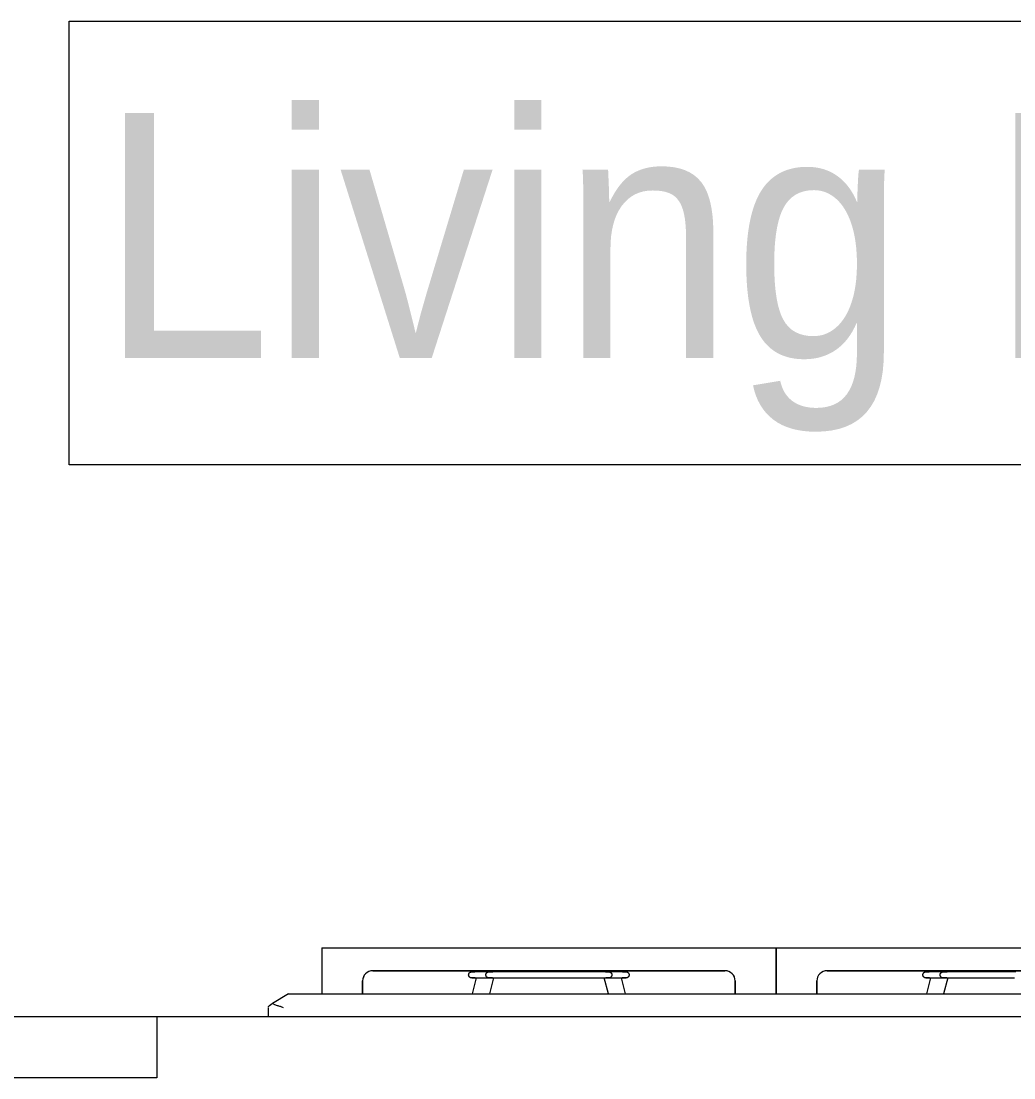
# Model space of a CAD drawing. Header units: inches. Extents: x -675 to 994, y 1246 to 1805.
# Drawn here: x -25.12 to -0.81, y 1474.74 to 1500.63 of the extents above; entities that cross this region are included whole.
import ezdxf

# ---------------------------------------------------------------- set-up
doc = ezdxf.new("R2010")
doc.units = ezdxf.units.IN
doc.header["$MEASUREMENT"] = 0
for name, color, linetype, lineweight in [('A-AREA-IDEN', 2, 'Continuous', 13), ('Q-CASE', 31, 'Continuous', 18), ('Q-SPCQ', 91, 'Continuous', 18)]:
    doc.layers.add(name, color=color, linetype=linetype, lineweight=lineweight)
doc.styles.add('Arial_2', font='arial.ttf', dxfattribs={"width": 0.9, "height": 5.999999999999995})

# ---------------------------------------------------------------- blocks, each defined once
blk = doc.blocks.new('Counter Top w Sink Hole - 24_ Depth-5539937-Section F')
at = {"layer": 'Q-CASE'}
for q in [(79.1973841657832, 1476.239999999999), (-21.80261583421653, 1474.739999999999)]:
    blk.add_line((-21.80261583421653, 1476.239999999999), q, dxfattribs=at)
blk = doc.blocks.new('Counter Top - 24_ Depth-5539973-Section F')
at = {"layer": 'Q-CASE'}
for p, q in [((-63.80261583421577, 1476.240000000001), (-21.80261583421656, 1476.240000000001)), ((-21.80261583421672, 1474.740000000001), (-63.80261583421575, 1474.740000000001))]:
    blk.add_line(p, q, dxfattribs=at)
blk = doc.blocks.new('Cooktop-Gas-36_Inch - LP Gas-5520081-Section F')
at = {"layer": 'Q-SPCQ', "lineweight": 13}
for p, q in [((-17.76303154525578, 1477.9275), (-6.638031545255818, 1477.9275)), ((-17.76303154525578, 1477.9275), (-17.76303154525578, 1476.802500000001)), ((-17.76303154525578, 1477.9275), (-6.638031545255792, 1477.9275)), ((-17.76303154525578, 1477.9275), (-17.76303154525578, 1476.802500000001)), ((-6.63803154525607, 1477.9275), (4.486968454743895, 1477.9275)), ((-6.63803154525607, 1477.9275), (-6.638031545256067, 1476.802500000001)), ((-6.63803154525607, 1477.9275), (4.486968454743922, 1477.9275)), ((-6.63803154525607, 1477.9275), (-6.638031545256067, 1476.802500000001)), ((-6.638031545255816, 1476.8025), (-6.638031545255819, 1477.9275)), ((-6.638031545255789, 1476.8025), (-6.638031545255793, 1477.9275)), ((-7.888031545248878, 1477.36500000001), (-16.51303154525578, 1477.365000000003)), ((-16.51303154525578, 1477.365000000003), (-7.888031545248878, 1477.36500000001)), ((3.236968454750835, 1477.36500000001), (-5.388031545256064, 1477.365000000003)), ((-5.388031545256064, 1477.365000000003), (3.236968454750835, 1477.36500000001)), ((-16.76303154525578, 1477.115000000003), (-16.76303154525578, 1476.8025)), ((-16.76303154525578, 1476.8025), (-16.76303154525578, 1477.115000000003)), ((-13.97943294057865, 1477.187502263307), (-14.08023091950668, 1476.802499999999)), ((-13.55755794057845, 1477.187502263307), (-13.65835591950648, 1476.802499999999)), ((-10.74270717100504, 1476.802499999999), (-10.84350514993324, 1477.187502263307)), ((-10.32083217100473, 1476.802499999999), (-10.42163014993293, 1477.187502263307)), ((-7.638031545255786, 1476.8025), (-7.638031545255786, 1477.11500000001)), ((-7.638031545255786, 1477.11500000001), (-7.638031545255786, 1476.8025)), ((-5.638031545256065, 1477.115000000003), (-5.638031545256065, 1476.8025)), ((-5.638031545256065, 1476.8025), (-5.638031545256065, 1477.115000000003)), ((-2.854432940578885, 1477.187502263307), (-2.955230919507084, 1476.802499999999)), ((-2.432557940578685, 1477.187502263307), (-2.533355919506884, 1476.802499999999)), ((-18.57553154525617, 1476.802500000001), (-18.96569658820116, 1476.55864684816)), ((-18.57553154525617, 1476.802500000001), (16.42446845474361, 1476.802500000001)), ((-19.07553154525597, 1476.455359522405), (-19.07553154525597, 1476.239999999999))]:
    blk.add_line(p, q, dxfattribs=at)
at = {"layer": 'Q-SPCQ', "lineweight": 13, "flags": 128}
for points in [[(-14.08984618394756, 1477.187502263307), (-14.09285763482468, 1477.187562500357), (-14.09586426802287, 1477.187743115139), (-14.09886127357033, 1477.188043818707), (-14.1018438568977, 1477.188464130002), (-14.10480724650751, 1477.189003376613), (-14.10774670160885, 1477.189660695863), (-14.11065751970046, 1477.190435036179), (-14.11353504409437, 1477.191325158783), (-14.11637467136536, 1477.192329639669), (-14.1191718587158, 1477.193446871881), (-14.12192213124212, 1477.194675068086), (-14.12462108909541, 1477.196012263432), (-14.12726441451878, 1477.197456318693), (-14.12984787875531, 1477.199004923686), (-14.13236734881338, 1477.200655600976), (-14.13481879407824, 1477.20240570983), (-14.13719829276085, 1477.204252450448), (-14.13950203817041, 1477.206192868438), (-14.14172634480582, 1477.208223859545), (-14.1438676542511, 1477.210342174618), (-14.14592254086785, 1477.212544424804), (-14.14788771727593, 1477.214827086972), (-14.1497600396121, 1477.217186509349), (-14.15153651256032, 1477.219618917365), (-14.15321429414247, 1477.222120419684), (-14.15479070026618, 1477.224687014436), (-14.156263209018, 1477.227314595617), (-14.15762946469773, 1477.229998959658), (-14.15888728158786, 1477.232735812149), (-14.16003464744995, 1477.23552077471), (-14.16106972674323, 1477.238349391996), (-14.16199086356142, 1477.24121713882), (-14.16279658428233, 1477.244119427401), (-14.16348559992469, 1477.247051614696), (-14.16405680821027, 1477.250009009831), (-14.16450929532778, 1477.252986881604), (-14.16484233739437, 1477.255980466056), (-14.16505540161382, 1477.258984974089), (-14.16514814712872, 1477.261995599134), (-14.16512042556617, 1477.265007524831), (-14.16497228127458, 1477.268015932741), (-14.16470395125351, 1477.271016010055), (-14.16431586477331, 1477.274002957288), (-14.16380864269014, 1477.276971995961), (-14.16318309645039, 1477.279918376248), (-14.16244022679536, 1477.282837384566), (-14.1615812221574, 1477.285724351126), (-14.16060745676106, 1477.288574657398), (-14.15952048842309, 1477.291383743499), (-14.15832205606132, 1477.29414711549), (-14.15701407691126, 1477.296860352566), (-14.15559864346103, 1477.299519114126), (-14.15407802010174, 1477.30211914672), (-14.15245463950686, 1477.304656290849), (-14.1507310987388, 1477.307126487625), (-14.14891015509546, 1477.309525785258), (-14.14699472169747, 1477.311850345386), (-14.14498786283031, 1477.314096449207), (-14.14289278903983, 1477.316260503435), (-14.14071285199726, 1477.318339046044), (-14.1384515391369, 1477.32032875181), (-14.13611246807671, 1477.322226437628), (-14.13369938083151, 1477.324029067605), (-14.13121613782602, 1477.325733757919), (-14.12866671171964, 1477.327337781427), (-14.12605518105006, 1477.328838572035), (-14.12338572370931, 1477.330233728799), (-14.12066261025951, 1477.331521019763), (-14.11789019710154, 1477.332698385539), (-14.115072919505, 1477.333763942591), (-14.11221528451296, 1477.334715986256), (-14.10932186373174, 1477.335552993467), (-14.1063972860174, 1477.336273625191), (-14.10344623007064, 1477.336876728571), (-14.10047341695117, 1477.33736133877), (-14.09748360252599, 1477.337726680515), (-14.09448156986031, 1477.337972169338), (-14.09147212156604, 1477.338097412508), (-14.08984618394756, 1477.338114967343)], [(-13.66797118394738, 1477.338114967343), (-13.69122865734017, 1477.338114967343), (-13.73645372950268, 1477.338114967343), (-13.77922165381654, 1477.338114967343), (-13.81946401072583, 1477.338114967343), (-13.85711642104457, 1477.338114967343), (-13.89211864894765, 1477.338114967343), (-13.92441469833745, 1477.338114967343), (-13.95395290242443, 1477.338114967343), (-13.98068600638329, 1477.338114967343), (-14.00457124295043, 1477.338114967343), (-14.02557040084253, 1477.338114967343), (-14.04364988588657, 1477.338114967343), (-14.05878077476326, 1477.338114967343), (-14.07093886127786, 1477.338114967343), (-14.08010469508594, 1477.338114967343), (-14.08626361280847, 1477.338114967343), (-14.08940576149116, 1477.338114967343), (-14.08984618394756, 1477.338114967343)], [(-14.08984618394756, 1477.338114967343), (-14.08833493375261, 1477.338114967343), (-14.08380360084602, 1477.338114967343), (-14.07625943439394, 1477.338114967343), (-14.06571450345309, 1477.338114967343), (-14.05218567766361, 1477.338114967343), (-14.03569460026081, 1477.338114967343), (-14.01626765345066, 1477.338114967343)], [(-14.08984618394756, 1477.187502263307), (-14.08833493375261, 1477.187502263307), (-14.08380360084602, 1477.187502263307), (-14.07625943439394, 1477.187502263307), (-14.06571450345309, 1477.187502263307), (-14.05218567766361, 1477.187502263307), (-14.0356946002608, 1477.187502263307), (-14.01626765345066, 1477.187502263307), (-13.99393591620362, 1477.187502263307), (-13.96873511453561, 1477.187502263307), (-13.94070556435333, 1477.187502263307), (-13.90989210695796, 1477.187502263307), (-13.87634403730789, 1477.187502263307), (-13.84011502515802, 1477.187502263307), (-13.80126302919979, 1477.187502263307), (-13.75985020433831, 1477.187502263307), (-13.71594280225902, 1477.187502263307), (-13.66961106543921, 1477.187502263307)], [(-14.00457124295043, 1477.187502263307), (-14.02557040084254, 1477.187502263307), (-14.04364988588658, 1477.187502263307), (-14.05878077476326, 1477.187502263307), (-14.07093886127786, 1477.187502263307), (-14.08010469508594, 1477.187502263307), (-14.08626361280847, 1477.187502263307), (-14.08940576149116, 1477.187502263307), (-14.08984618394756, 1477.187502263307)], [(-13.66797118394736, 1477.187502263307), (-13.67098263482448, 1477.187562500357), (-13.67398926802267, 1477.187743115139), (-13.67698627357013, 1477.188043818707), (-13.67996885689749, 1477.188464130002), (-13.68293224650731, 1477.189003376613), (-13.68587170160865, 1477.189660695863), (-13.68878251970026, 1477.190435036179), (-13.69166004409417, 1477.191325158783), (-13.69449967136516, 1477.192329639669), (-13.69729685871543, 1477.193446871881), (-13.70004713124192, 1477.194675068086), (-13.70274608909521, 1477.196012263433), (-13.70538941451858, 1477.197456318693), (-13.70797287875511, 1477.199004923686), (-13.71049234881318, 1477.200655600976), (-13.71294379407804, 1477.20240570983), (-13.71532329276065, 1477.204252450448), (-13.71762703817021, 1477.206192868438), (-13.71985134480563, 1477.208223859545), (-13.7219926542509, 1477.210342174618), (-13.72404754086765, 1477.212544424804), (-13.72601271727573, 1477.214827086972), (-13.7278850396119, 1477.217186509349), (-13.72966151256012, 1477.219618917365), (-13.73133929414227, 1477.222120419684), (-13.73291570026615, 1477.224687014436), (-13.73438820901763, 1477.227314595617), (-13.73575446469753, 1477.229998959658), (-13.73701228158783, 1477.232735812149), (-13.73815964744976, 1477.23552077471), (-13.73919472674303, 1477.238349391996), (-13.74011586356122, 1477.24121713882), (-13.74092158428213, 1477.244119427401), (-13.74161059992449, 1477.247051614696), (-13.74218180821007, 1477.250009009831), (-13.74263429532758, 1477.252986881604), (-13.74296733739417, 1477.255980466056), (-13.74318040161362, 1477.258984974089), (-13.74327314712853, 1477.261995599134), (-13.74324542556597, 1477.265007524831), (-13.74309728127455, 1477.268015932741), (-13.74282895125331, 1477.271016010055), (-13.74244086477311, 1477.274002957288), (-13.74193364268994, 1477.276971995961), (-13.74130809645019, 1477.279918376248), (-13.74056522679499, 1477.282837384566), (-13.7397062221572, 1477.285724351126), (-13.73873245676086, 1477.288574657398), (-13.73764548842289, 1477.291383743499), (-13.73644705606112, 1477.29414711549), (-13.73513907691106, 1477.296860352566), (-13.73372364346083, 1477.299519114126), (-13.73220302010154, 1477.30211914672), (-13.73057963950684, 1477.304656290849), (-13.72885609873877, 1477.307126487625), (-13.72703515509509, 1477.309525785258), (-13.72511972169745, 1477.311850345386), (-13.72311286283011, 1477.314096449207), (-13.72101778903963, 1477.316260503435), (-13.71883785199706, 1477.318339046044), (-13.7165765391367, 1477.32032875181), (-13.71423746807651, 1477.322226437628), (-13.71182438083131, 1477.324029067605), (-13.70934113782599, 1477.325733757919), (-13.70679171171944, 1477.327337781427), (-13.70418018104986, 1477.328838572035), (-13.70151072370894, 1477.330233728799), (-13.69878761025931, 1477.331521019763), (-13.69601519710134, 1477.332698385539), (-13.6931979195048, 1477.333763942591), (-13.69034028451276, 1477.334715986256), (-13.68744686373154, 1477.335552993467), (-13.68452228601721, 1477.336273625191), (-13.68157123007044, 1477.336876728571), (-13.67859841695097, 1477.33736133877), (-13.67560860252579, 1477.337726680515), (-13.67260656986011, 1477.337972169338), (-13.66959712156584, 1477.338097412508), (-13.66797118394736, 1477.338114967343)], [(-10.73309190656435, 1477.338114967343), (-10.73426570175676, 1477.338114967343), (-10.73778520951194, 1477.338114967343), (-10.74364479936864, 1477.338114967343), (-10.75183509723278, 1477.338114967343), (-10.7623430003749, 1477.338114967343), (-10.77515169839163, 1477.338114967343), (-10.79024070009857, 1477.338114967343), (-10.80758586631172, 1477.338114967343), (-10.82715944846539, 1477.338114967343), (-10.84893013300346, 1477.338114967343), (-10.87286309147485, 1477.338114967343), (-10.89892003625139, 1477.338114967343), (-10.92705928178007, 1477.338114967343), (-10.95723581127076, 1477.338114967343), (-10.98940134871353, 1477.338114967343), (-11.02350443610997, 1477.338114967343), (-11.05949051579572, 1477.338114967343), (-11.09730201771916, 1477.338114967343), (-11.13687845154354, 1477.338114967343), (-11.17815650341746, 1477.338114967343), (-11.22107013726319, 1477.338114967343), (-11.26555070042119, 1477.338114967343), (-11.31152703347877, 1477.338114967343), (-11.35892558411129, 1477.338114967343), (-11.40767052474857, 1477.338114967343), (-11.45768387388379, 1477.338114967343), (-11.50888562082762, 1477.338114967343), (-11.56119385370724, 1477.338114967343), (-11.61452489050859, 1477.338114967343), (-11.66879341294944, 1477.338114967343), (-11.72391260297062, 1477.338114967343), (-11.77979428162624, 1477.338114967343), (-11.83634905015098, 1477.338114967343), (-11.89348643297965, 1477.338114967343), (-11.9511150224889, 1477.338114967343), (-12.00914262522841, 1477.338114967343), (-12.06747640941237, 1477.338114967343), (-12.12602305343015, 1477.338114967343), (-12.18468889514063, 1477.338114967343), (-12.24338008171166, 1477.338114967343), (-12.30200271976478, 1477.338114967343), (-12.36046302558496, 1477.338114967343), (-12.41866747515323, 1477.338114967343), (-12.47652295376694, 1477.338114967343), (-12.53393690500227, 1477.338114967343), (-12.59081747878438, 1477.338114967343), (-12.64707367832953, 1477.338114967343), (-12.70261550571909, 1477.338114967343), (-12.7573541058774, 1477.338114967343), (-12.81120190872119, 1477.338114967343), (-12.86407276925272, 1477.338114967343), (-12.91588210537399, 1477.338114967343), (-12.96654703319891, 1477.338114967343), (-13.01598649965101, 1477.338114967343), (-13.06412141213051, 1477.338114967343), (-13.11087476504574, 1477.338114967343), (-13.15617176300558, 1477.338114967343), (-13.19993994047591, 1477.338114967343), (-13.24210927770984, 1477.338114967343), (-13.28261231276307, 1477.338114967343), (-13.32138424941977, 1477.338114967343), (-13.35836306085262, 1477.338114967343), (-13.39348958885112, 1477.338114967343), (-13.4267076384642, 1477.338114967343), (-13.45796406789831, 1477.338114967343), (-13.48720887353423, 1477.338114967343), (-13.51439526992133, 1477.338114967343), (-13.53947976462511, 1477.338114967343), (-13.56242222780478, 1477.338114967343), (-13.58318595641365, 1477.338114967343), (-13.60173773291522, 1477.338114967343), (-13.61804787842451, 1477.338114967343), (-13.63209030018798, 1477.338114967343), (-13.64384253332671, 1477.338114967343), (-13.65328577677437, 1477.338114967343), (-13.66040492335598, 1477.338114967343), (-13.6651885839556, 1477.338114967343), (-13.6676291057369, 1477.338114967343), (-13.66797118394736, 1477.338114967343)], [(-13.66797118394736, 1477.338114967343), (-13.66679738875494, 1477.338114967343), (-13.66327788099941, 1477.338114967343), (-13.65741829114305, 1477.338114967343), (-13.64922799327892, 1477.338114967343), (-13.63872009013679, 1477.338114967343), (-13.6259113921199, 1477.338114967343), (-13.61082239041313, 1477.338114967343), (-13.59347722419981, 1477.338114967343), (-13.57390364204632, 1477.338114967343)], [(-13.66797118394736, 1477.187502263307), (-13.66679738875494, 1477.187502263307), (-13.66327788099941, 1477.187502263307), (-13.65741829114305, 1477.187502263307), (-13.64922799327892, 1477.187502263307), (-13.63872009013679, 1477.187502263307), (-13.6259113921199, 1477.187502263307), (-13.61082239041313, 1477.187502263307), (-13.59347722419981, 1477.187502263307), (-13.57390364204631, 1477.187502263307), (-13.55213295750824, 1477.187502263307), (-13.52819999903685, 1477.187502263307), (-13.50214305426014, 1477.187502263307), (-13.47400380873146, 1477.187502263307), (-13.44382727924077, 1477.187502263307), (-13.41166174179816, 1477.187502263307), (-13.37755865440139, 1477.187502263307), (-13.34157257471598, 1477.187502263307), (-13.30376107279253, 1477.187502263307), (-13.26418463896798, 1477.187502263307), (-13.22290658709424, 1477.187502263307), (-13.17999295324834, 1477.187502263307), (-13.1355123900905, 1477.187502263307), (-13.08953605703258, 1477.187502263307), (-13.04213750640023, 1477.187502263307), (-12.99339256576312, 1477.187502263307), (-12.94337921662774, 1477.187502263307), (-12.89217746968391, 1477.187502263307), (-12.83986923680428, 1477.187502263307), (-12.78653820000293, 1477.187502263307), (-12.73226967756208, 1477.187502263307), (-12.67715048754091, 1477.187502263307), (-12.62126880888545, 1477.187502263307), (-12.56471404036072, 1477.187502263307), (-12.50757665753171, 1477.187502263307), (-12.44994806802263, 1477.187502263307), (-12.39192046528329, 1477.187502263307), (-12.33358668109933, 1477.187502263307), (-12.27504003708155, 1477.187502263307), (-12.21637419537107, 1477.187502263307), (-12.15768300880004, 1477.187502263307), (-12.09906037074692, 1477.187502263307), (-12.04060006492674, 1477.187502263307), (-11.98239561535829, 1477.187502263307), (-11.92454013674459, 1477.187502263307), (-11.86712618550942, 1477.187502263307), (-11.81024561172715, 1477.187502263307), (-11.753989412182, 1477.187502263307), (-11.69844758479244, 1477.187502263307), (-11.64370898463429, 1477.187502263307), (-11.5898611817905, 1477.187502263307), (-11.5369903212588, 1477.187502263307), (-11.48518098513771, 1477.187502263307), (-11.43451605731278, 1477.187502263307), (-11.38507659086068, 1477.187502263307), (-11.33694167838118, 1477.187502263307), (-11.29018832546595, 1477.187502263307), (-11.24489132750611, 1477.187502263307), (-11.20112315003562, 1477.187502263307), (-11.15895381280186, 1477.187502263307), (-11.11845077774862, 1477.187502263307), (-11.07967884109176, 1477.187502263307), (-11.04270002965908, 1477.187502263307), (-11.00757350166041, 1477.187502263307), (-10.9743554520475, 1477.187502263307), (-10.94309902261322, 1477.187502263307), (-10.91385421697746, 1477.187502263307), (-10.8866678205902, 1477.187502263307), (-10.86158332588659, 1477.187502263307), (-10.83864086270692, 1477.187502263307), (-10.81787713409788, 1477.187502263307), (-10.79932535759648, 1477.187502263307), (-10.78301521208718, 1477.187502263307), (-10.76897279032338, 1477.187502263307), (-10.75722055718481, 1477.187502263307), (-10.74777731373715, 1477.187502263307), (-10.74065816715555, 1477.187502263307), (-10.73587450655592, 1477.187502263307), (-10.73343398477462, 1477.187502263307), (-10.73309190656435, 1477.187502263307)], [(-13.58318595641366, 1477.187502263307), (-13.60173773291522, 1477.187502263307), (-13.61804787842451, 1477.187502263307), (-13.63209030018798, 1477.187502263307), (-13.64384253332671, 1477.187502263307), (-13.65328577677437, 1477.187502263307), (-13.66040492335598, 1477.187502263307), (-13.6651885839556, 1477.187502263307), (-13.6676291057369, 1477.187502263307), (-13.66797118394736, 1477.187502263307)], [(-10.81787713409788, 1477.338114967343), (-10.79932535759648, 1477.338114967343), (-10.78301521208719, 1477.338114967343), (-10.76897279032338, 1477.338114967343), (-10.75722055718482, 1477.338114967343), (-10.74777731373715, 1477.338114967343), (-10.74065816715555, 1477.338114967343), (-10.73587450655592, 1477.338114967343), (-10.73343398477462, 1477.338114967343), (-10.73309190656435, 1477.338114967343)], [(-10.73309190656435, 1477.187502263307), (-10.73426570175676, 1477.187502263307), (-10.73778520951194, 1477.187502263307), (-10.74364479936865, 1477.187502263307), (-10.75183509723278, 1477.187502263307), (-10.7623430003749, 1477.187502263307), (-10.77515169839163, 1477.187502263307), (-10.79024070009857, 1477.187502263307), (-10.80758586631172, 1477.187502263307)], [(-10.73309190656435, 1477.338114967343), (-10.73008045568705, 1477.338054730294), (-10.72707382248885, 1477.337874115512), (-10.72407681694123, 1477.337573411944), (-10.7210942336142, 1477.337153100649), (-10.71813084400421, 1477.336613854038), (-10.71519138890304, 1477.335956534789), (-10.71228057081127, 1477.335182194472), (-10.70940304641752, 1477.334292071868), (-10.70656341914637, 1477.333287590982), (-10.7037662317961, 1477.33217035877), (-10.7010159592696, 1477.330942162565), (-10.69831700141632, 1477.329604967219), (-10.69567367599294, 1477.328160911958), (-10.69309021175642, 1477.326612306965), (-10.69057074169851, 1477.324961629675), (-10.68811929643332, 1477.323211520821), (-10.68573979775105, 1477.321364780203), (-10.68343605234148, 1477.319424362213), (-10.6812117457059, 1477.317393371106), (-10.67907043626079, 1477.315275056033), (-10.67701554964387, 1477.313072805848), (-10.67505037323597, 1477.310790143679), (-10.67317805089963, 1477.308430721302), (-10.67140157795158, 1477.305998313286), (-10.66972379636926, 1477.303496810967), (-10.66814739024554, 1477.300930216215), (-10.6666748814939, 1477.298302635034), (-10.665308625814, 1477.295618270993), (-10.66405080892387, 1477.292881418502), (-10.66290344306177, 1477.290096455941), (-10.66186836376867, 1477.287267838655), (-10.66094722695031, 1477.284400091831), (-10.66014150622957, 1477.28149780325), (-10.65945249058721, 1477.278565615955), (-10.65888128230163, 1477.27560822082), (-10.65842879518411, 1477.272630349047), (-10.65809575311736, 1477.269636764595), (-10.65788268889808, 1477.266632256561), (-10.65778994338317, 1477.263621631517), (-10.65781766494556, 1477.260609705821), (-10.65796580923715, 1477.25760129791), (-10.65823413925839, 1477.254601220596), (-10.65862222573842, 1477.251614273363), (-10.65912944782176, 1477.24864523469), (-10.65975499406134, 1477.245698854403), (-10.66049786371654, 1477.242779846085), (-10.66135686835433, 1477.239892879524), (-10.66233063375066, 1477.237042573253), (-10.66341760208846, 1477.234233487153), (-10.66461603445058, 1477.231470115161), (-10.66592401360047, 1477.228756878085), (-10.66733944705087, 1477.226098116525), (-10.66886007040998, 1477.223498083931), (-10.67048345100486, 1477.220960939802), (-10.67220699177276, 1477.218490743026), (-10.67402793541644, 1477.216091445393), (-10.67594336881425, 1477.213766885265), (-10.67795022768141, 1477.211520781444), (-10.68004530147173, 1477.209356727216), (-10.68222523851447, 1477.207278184607), (-10.68448655137499, 1477.205288478841), (-10.68682562243501, 1477.203390793023), (-10.68923870968021, 1477.201588163046), (-10.6917219526857, 1477.199883472733), (-10.69427137879209, 1477.198279449224), (-10.69688290946167, 1477.196778658616), (-10.69955236680241, 1477.195383501852), (-10.70227548025205, 1477.194096210888), (-10.70504789341002, 1477.192918845112), (-10.70786517100672, 1477.19185328806), (-10.71072280599893, 1477.190901244395), (-10.71361622677998, 1477.190064237184), (-10.71654080449415, 1477.18934360546), (-10.71949186044126, 1477.18874050208), (-10.72246467356056, 1477.188255891881), (-10.72545448798591, 1477.187890550136), (-10.72845652065158, 1477.187645061314), (-10.73146596894586, 1477.187519818143), (-10.73309190656435, 1477.187502263307)], [(-10.73309190656438, 1477.187502263307), (-10.70983443317142, 1477.187502263307), (-10.66460936100874, 1477.187502263307), (-10.62184143669487, 1477.187502263307), (-10.58159907978558, 1477.187502263307), (-10.54394666946701, 1477.187502263307), (-10.50894444156393, 1477.187502263307), (-10.47664839217413, 1477.187502263307), (-10.44711018808699, 1477.187502263307), (-10.42037708412813, 1477.187502263307), (-10.39649184756099, 1477.187502263307), (-10.37549268966905, 1477.187502263307), (-10.35741320462501, 1477.187502263307), (-10.34228231574833, 1477.187502263307), (-10.33012422923355, 1477.187502263307), (-10.32095839542564, 1477.187502263307), (-10.31479947770311, 1477.187502263307), (-10.31165732902042, 1477.187502263307), (-10.31121690656404, 1477.187502263307)], [(-10.31121690656404, 1477.338114967343), (-10.31272815675897, 1477.338114967343), (-10.31725948966539, 1477.338114967343), (-10.32480365611747, 1477.338114967343), (-10.33534858705849, 1477.338114967343), (-10.34887741284781, 1477.338114967343), (-10.36536849025061, 1477.338114967343), (-10.38479543706092, 1477.338114967343), (-10.40712717430797, 1477.338114967343), (-10.43232797597597, 1477.338114967343), (-10.46035752615826, 1477.338114967343), (-10.49117098355379, 1477.338114967343), (-10.52471905320369, 1477.338114967343), (-10.56094806535339, 1477.338114967343), (-10.59980006131179, 1477.338114967343), (-10.64121288617327, 1477.338114967343), (-10.68512028825257, 1477.338114967343), (-10.73145202507238, 1477.338114967343)], [(-10.31121690656404, 1477.187502263307), (-10.31272815675897, 1477.187502263307), (-10.3172594896654, 1477.187502263307), (-10.32480365611747, 1477.187502263307), (-10.3353485870585, 1477.187502263307), (-10.34887741284781, 1477.187502263307), (-10.36536849025061, 1477.187502263307), (-10.38479543706093, 1477.187502263307), (-10.40712717430797, 1477.187502263307)], [(-10.39649184756099, 1477.338114967343), (-10.37549268966905, 1477.338114967343), (-10.35741320462501, 1477.338114967343), (-10.34228231574833, 1477.338114967343), (-10.33012422923355, 1477.338114967343), (-10.32095839542564, 1477.338114967343), (-10.31479947770311, 1477.338114967343), (-10.31165732902042, 1477.338114967343), (-10.31121690656404, 1477.338114967343)], [(-10.31121690656404, 1477.338114967343), (-10.30820545568674, 1477.338054730294), (-10.30519882248854, 1477.337874115512), (-10.30220181694108, 1477.337573411944), (-10.29921923361389, 1477.337153100649), (-10.29625584400407, 1477.336613854038), (-10.29331638890273, 1477.335956534788), (-10.29040557081112, 1477.335182194472), (-10.28752804641721, 1477.334292071868), (-10.28468841914605, 1477.333287590982), (-10.28189123179579, 1477.33217035877), (-10.27914095926929, 1477.330942162565), (-10.27644200141601, 1477.329604967219), (-10.2737986759928, 1477.328160911958), (-10.27121521175611, 1477.326612306965), (-10.2686957416982, 1477.324961629675), (-10.26624429643318, 1477.323211520821), (-10.26386479775073, 1477.321364780203), (-10.26156105234117, 1477.319424362213), (-10.25933674570576, 1477.317393371106), (-10.25719543626048, 1477.315275056033), (-10.25514054964356, 1477.313072805847), (-10.25317537323566, 1477.310790143679), (-10.25130305089932, 1477.308430721302), (-10.24952657795126, 1477.305998313286), (-10.24784879636895, 1477.303496810967), (-10.2462723902454, 1477.300930216215), (-10.24479988149359, 1477.298302635034), (-10.24343362581369, 1477.295618270993), (-10.24217580892356, 1477.292881418502), (-10.24102844306163, 1477.290096455941), (-10.23999336376836, 1477.287267838655), (-10.23907222694999, 1477.284400091831), (-10.23826650622926, 1477.28149780325), (-10.23757749058689, 1477.278565615955), (-10.23700628230132, 1477.27560822082), (-10.2365537951838, 1477.272630349047), (-10.23622075311722, 1477.269636764595), (-10.23600768889777, 1477.266632256561), (-10.23591494338286, 1477.263621631517), (-10.23594266494525, 1477.260609705821), (-10.23609080923701, 1477.25760129791), (-10.23635913925808, 1477.254601220596), (-10.23674722573828, 1477.251614273363), (-10.23725444782145, 1477.24864523469), (-10.2378799940612, 1477.245698854403), (-10.23862286371622, 1477.242779846085), (-10.23948186835418, 1477.239892879524), (-10.24045563375052, 1477.237042573253), (-10.24154260208832, 1477.234233487153), (-10.24274103445027, 1477.231470115161), (-10.24404901360033, 1477.228756878085), (-10.24546444705056, 1477.226098116525), (-10.24698507040967, 1477.223498083931), (-10.24860845100472, 1477.220960939802), (-10.25033199177262, 1477.218490743026), (-10.25215293541613, 1477.216091445393), (-10.25406836881411, 1477.213766885265), (-10.2560752276811, 1477.211520781444), (-10.25817030147159, 1477.209356727216), (-10.26035023851416, 1477.207278184607), (-10.26261155137468, 1477.205288478841), (-10.2649506224347, 1477.203390793023), (-10.26736370967991, 1477.201588163046), (-10.26984695268539, 1477.199883472733), (-10.27239637879177, 1477.198279449224), (-10.27500790946136, 1477.196778658616), (-10.27767736680227, 1477.195383501852), (-10.2804004802519, 1477.194096210888), (-10.28317289340987, 1477.192918845112), (-10.28599017100641, 1477.19185328806), (-10.28884780599862, 1477.190901244395), (-10.29174122677984, 1477.190064237184), (-10.29466580449401, 1477.18934360546), (-10.29761686044095, 1477.18874050208), (-10.30058967356024, 1477.188255891881), (-10.30357948798559, 1477.187890550136), (-10.30658152065127, 1477.187645061313), (-10.30959096894555, 1477.187519818143), (-10.31121690656404, 1477.187502263307)], [(-2.964846183947785, 1477.187502263307), (-2.967857634825074, 1477.187562500357), (-2.970864268023271, 1477.187743115139), (-2.973861273570728, 1477.188043818707), (-2.976843856897923, 1477.188464130002), (-2.979807246507741, 1477.189003376613), (-2.982746701609082, 1477.189660695863), (-2.985657519700689, 1477.190435036179), (-2.988535044094598, 1477.191325158783), (-2.991374671365756, 1477.192329639669), (-2.994171858716024, 1477.193446871881), (-2.996922131242522, 1477.194675068086), (-2.999621089095805, 1477.196012263432), (-3.002264414519013, 1477.197456318693), (-3.004847878755535, 1477.199004923686), (-3.007367348813611, 1477.200655600976), (-3.009818794078635, 1477.20240570983), (-3.012198292761079, 1477.204252450448), (-3.014502038170642, 1477.206192868438), (-3.016726344806055, 1477.208223859545), (-3.018867654251333, 1477.210342174618), (-3.020922540868251, 1477.212544424804), (-3.022887717276158, 1477.214827086972), (-3.024760039612498, 1477.217186509349), (-3.02653651256055, 1477.219618917365), (-3.028214294142866, 1477.222120419684), (-3.029790700266413, 1477.224687014436), (-3.03126320901823, 1477.227314595617), (-3.032629464698128, 1477.229998959658), (-3.033887281588259, 1477.232735812149), (-3.035034647450185, 1477.23552077471), (-3.036069726743459, 1477.238349391996), (-3.036990863561651, 1477.24121713882), (-3.037796584282556, 1477.244119427401), (-3.03848559992475, 1477.247051614696), (-3.039056808210499, 1477.250009009831), (-3.039509295328012, 1477.252986881604), (-3.039842337394599, 1477.255980466056), (-3.04005540161405, 1477.258984974089), (-3.040148147128955, 1477.261995599134), (-3.040120425566566, 1477.265007524831), (-3.039972281274809, 1477.268015932741), (-3.039703951253737, 1477.271016010055), (-3.039315864773537, 1477.274002957288), (-3.038808642690195, 1477.276971995961), (-3.038183096450619, 1477.279918376248), (-3.037440226795591, 1477.282837384566), (-3.036581222157632, 1477.285724351126), (-3.035607456761293, 1477.288574657398), (-3.034520488423491, 1477.291383743499), (-3.033322056061546, 1477.29414711549), (-3.03201407691149, 1477.296860352566), (-3.030598643461256, 1477.299519114126), (-3.029078020102143, 1477.30211914672), (-3.027454639507094, 1477.304656290849), (-3.025731098739196, 1477.307126487625), (-3.023910155095687, 1477.309525785258), (-3.021994721697704, 1477.311850345386), (-3.019987862830542, 1477.314096449207), (-3.017892789040227, 1477.316260503435), (-3.015712851997657, 1477.318339046044), (-3.013451539137132, 1477.32032875181), (-3.01111246807694, 1477.322226437628), (-3.008699380831908, 1477.324029067605), (-3.006216137826422, 1477.325733757919), (-3.003666711720038, 1477.327337781427), (-3.001055181050455, 1477.328838572035), (-2.998385723709541, 1477.330233728799), (-2.995662610259907, 1477.331521019763), (-2.992890197101937, 1477.332698385539), (-2.990072919505402, 1477.333763942591), (-2.987215284513192, 1477.334715986256), (-2.984321863731972, 1477.335552993467), (-2.981397286017804, 1477.336273625191), (-2.978446230070867, 1477.336876728571), (-2.975473416951567, 1477.33736133877), (-2.972483602526219, 1477.337726680515), (-2.969481569860542, 1477.337972169338), (-2.966472121566093, 1477.338097412508), (-2.964846183947785, 1477.338114967343)], [(-2.54297118394761, 1477.338114967343), (-2.566228657340399, 1477.338114967343), (-2.611453729503078, 1477.338114967343), (-2.654221653816943, 1477.338114967343), (-2.694464010726232, 1477.338114967343), (-2.732116421044633, 1477.338114967343), (-2.767118648947882, 1477.338114967343), (-2.799414698337681, 1477.338114967343), (-2.828952902424827, 1477.338114967343), (-2.855686006383688, 1477.338114967343), (-2.879571242950827, 1477.338114967343), (-2.900570400842763, 1477.338114967343), (-2.918649885886803, 1477.338114967343), (-2.933780774763486, 1477.338114967343), (-2.945938861278258, 1477.338114967343), (-2.955104695086171, 1477.338114967343), (-2.961263612808701, 1477.338114967343), (-2.964405761491386, 1477.338114967343), (-2.964846183947785, 1477.338114967343)], [(-2.964846183947785, 1477.338114967343), (-2.963334933752842, 1477.338114967343), (-2.958803600846417, 1477.338114967343), (-2.95125943439434, 1477.338114967343), (-2.940714503453317, 1477.338114967343), (-2.927185677664011, 1477.338114967343), (-2.910694600261208, 1477.338114967343), (-2.891267653450895, 1477.338114967343)], [(-2.964846183947785, 1477.187502263307), (-2.963334933752841, 1477.187502263307), (-2.958803600846417, 1477.187502263307), (-2.951259434394338, 1477.187502263307), (-2.940714503453316, 1477.187502263307), (-2.927185677664008, 1477.187502263307), (-2.910694600261205, 1477.187502263307), (-2.891267653450892, 1477.187502263307), (-2.868935916203849, 1477.187502263307), (-2.843735114535842, 1477.187502263307), (-2.81570556435356, 1477.187502263307), (-2.784892106958022, 1477.187502263307), (-2.751344037308125, 1477.187502263307), (-2.715115025158421, 1477.187502263307), (-2.676263029200026, 1477.187502263307), (-2.634850204338543, 1477.187502263307), (-2.590942802259245, 1477.187502263307), (-2.544611065439436, 1477.187502263307)], [(-2.879571242950831, 1477.187502263307), (-2.900570400842766, 1477.187502263307), (-2.918649885886805, 1477.187502263307), (-2.933780774763488, 1477.187502263307), (-2.94593886127826, 1477.187502263307), (-2.955104695086172, 1477.187502263307), (-2.961263612808702, 1477.187502263307), (-2.964405761491386, 1477.187502263307), (-2.964846183947785, 1477.187502263307)], [(-2.542971183947585, 1477.187502263307), (-2.545982634824875, 1477.187562500357), (-2.548989268023072, 1477.187743115139), (-2.551986273570529, 1477.188043818707), (-2.554968856897724, 1477.188464130002), (-2.557932246507542, 1477.189003376613), (-2.560871701608883, 1477.189660695863), (-2.56378251970049, 1477.190435036179), (-2.566660044094399, 1477.191325158783), (-2.569499671365557, 1477.192329639669), (-2.572296858715825, 1477.193446871881), (-2.575047131242323, 1477.194675068086), (-2.577746089095606, 1477.196012263433), (-2.580389414518814, 1477.197456318693), (-2.582972878755507, 1477.199004923686), (-2.585492348813412, 1477.200655600976), (-2.587943794078435, 1477.20240570983), (-2.59032329276088, 1477.204252450448), (-2.592627038170443, 1477.206192868438), (-2.594851344805855, 1477.208223859545), (-2.596992654251133, 1477.210342174618), (-2.599047540868052, 1477.212544424804), (-2.601012717275959, 1477.214827086972), (-2.602885039612298, 1477.217186509349), (-2.60466151256035, 1477.219618917365), (-2.606339294142666, 1477.222120419684), (-2.607915700266384, 1477.224687014436), (-2.609388209018031, 1477.227314595617), (-2.610754464697758, 1477.229998959658), (-2.61201228158806, 1477.232735812149), (-2.613159647449985, 1477.23552077471), (-2.614194726743259, 1477.238349391996), (-2.615115863561451, 1477.24121713882), (-2.615921584282356, 1477.244119427401), (-2.616610599924722, 1477.247051614696), (-2.617181808210299, 1477.250009009831), (-2.617634295327813, 1477.252986881604), (-2.617967337394399, 1477.255980466056), (-2.618180401613851, 1477.258984974089), (-2.618273147128756, 1477.261995599134), (-2.618245425566366, 1477.265007524831), (-2.61809728127478, 1477.268015932741), (-2.617828951253538, 1477.271016010055), (-2.617440864773338, 1477.274002957288), (-2.616933642690166, 1477.276971995961), (-2.61630809645042, 1477.279918376248), (-2.615565226795392, 1477.282837384566), (-2.614706222157432, 1477.285724351126), (-2.613732456761094, 1477.288574657398), (-2.612645488423292, 1477.291383743499), (-2.611447056061346, 1477.29414711549), (-2.61013907691129, 1477.296860352566), (-2.608723643461057, 1477.299519114126), (-2.607203020101944, 1477.30211914672), (-2.605579639506895, 1477.304656290849), (-2.603856098738996, 1477.307126487625), (-2.602035155095488, 1477.309525785258), (-2.600119721697505, 1477.311850345386), (-2.598112862830343, 1477.314096449207), (-2.596017789040028, 1477.316260503435), (-2.593837851997288, 1477.318339046044), (-2.591576539136932, 1477.32032875181), (-2.58923746807674, 1477.322226437628), (-2.586824380831538, 1477.324029067605), (-2.584341137826053, 1477.325733757919), (-2.581791711719839, 1477.327337781427), (-2.579180181050256, 1477.328838572035), (-2.576510723709342, 1477.330233728799), (-2.573787610259708, 1477.331521019763), (-2.571015197101568, 1477.332698385539), (-2.568197919505204, 1477.333763942591), (-2.565340284512993, 1477.334715986256), (-2.562446863731773, 1477.335552993467), (-2.559522286017605, 1477.336273625191), (-2.556571230070668, 1477.336876728571), (-2.553598416951368, 1477.33736133877), (-2.55060860252602, 1477.337726680515), (-2.547606569860343, 1477.337972169338), (-2.544597121566065, 1477.338097412508), (-2.542971183947585, 1477.338114967343)], [(-0.7684864329800494, 1477.338114967343), (-0.8261150224891284, 1477.338114967343), (-0.8841426252286428, 1477.338114967343), (-0.9424764094126008, 1477.338114967343), (-1.001023053430381, 1477.338114967343), (-1.05968889514086, 1477.338114967343), (-1.118380081711714, 1477.338114967343), (-1.177002719765008, 1477.338114967343), (-1.235463025585184, 1477.338114967343), (-1.293667475153634, 1477.338114967343), (-1.351522953767338, 1477.338114967343), (-1.4089369050025, 1477.338114967343), (-1.46581747878478, 1477.338114967343), (-1.522073678329755, 1477.338114967343), (-1.577615505719316, 1477.338114967343), (-1.632354105877633, 1477.338114967343), (-1.686201908721424, 1477.338114967343), (-1.739072769252951, 1477.338114967343), (-1.790882105374217, 1477.338114967343), (-1.841547033199143, 1477.338114967343), (-1.890986499651243, 1477.338114967343), (-1.93912141213074, 1477.338114967343), (-1.985874765045972, 1477.338114967343), (-2.03117176300581, 1477.338114967343), (-2.074939940476137, 1477.338114967343), (-2.117109277710066, 1477.338114967343), (-2.1576123127633, 1477.338114967343), (-2.196384249420172, 1477.338114967343), (-2.233363060852847, 1477.338114967343), (-2.268489588851347, 1477.338114967343), (-2.301707638464431, 1477.338114967343), (-2.332964067898539, 1477.338114967343), (-2.362208873534465, 1477.338114967343), (-2.38939526992173, 1477.338114967343), (-2.414479764625336, 1477.338114967343), (-2.437422227805011, 1477.338114967343), (-2.45818595641388, 1477.338114967343), (-2.476737732915448, 1477.338114967343), (-2.493047878424742, 1477.338114967343), (-2.507090300188375, 1477.338114967343), (-2.51884253332694, 1477.338114967343), (-2.528285776774774, 1477.338114967343), (-2.535404923356375, 1477.338114967343), (-2.540188583955833, 1477.338114967343), (-2.542629105737129, 1477.338114967343), (-2.542971183947585, 1477.338114967343)], [(-2.542971183947585, 1477.338114967343), (-2.541797388755166, 1477.338114967343), (-2.538277880999809, 1477.338114967343), (-2.532418291143282, 1477.338114967343), (-2.52422799327915, 1477.338114967343), (-2.513720090137024, 1477.338114967343), (-2.500911392120127, 1477.338114967343), (-2.485822390413359, 1477.338114967343), (-2.468477224200041, 1477.338114967343), (-2.448903642046544, 1477.338114967343)], [(-2.542971183947585, 1477.187502263307), (-2.541797388755165, 1477.187502263307), (-2.538277880999808, 1477.187502263307), (-2.532418291143281, 1477.187502263307), (-2.524227993279148, 1477.187502263307), (-2.513720090137022, 1477.187502263307), (-2.500911392120125, 1477.187502263307), (-2.485822390413356, 1477.187502263307), (-2.468477224200039, 1477.187502263307), (-2.44890364204654, 1477.187502263307), (-2.427132957508471, 1477.187502263307), (-2.40319999903708, 1477.187502263307), (-2.377143054260538, 1477.187502263307), (-2.34900380873186, 1477.187502263307), (-2.318827279241001, 1477.187502263307), (-2.286661741798392, 1477.187502263307), (-2.252558654401791, 1477.187502263307), (-2.216572574716205, 1477.187502263307), (-2.178761072792762, 1477.187502263307), (-2.139184638968212, 1477.187502263307), (-2.097906587094465, 1477.187502263307), (-2.054992953248567, 1477.187502263307), (-2.010512390090733, 1477.187502263307), (-1.964536057032982, 1477.187502263307), (-1.91713750640063, 1477.187502263307), (-1.868392565763352, 1477.187502263307), (-1.818379216628139, 1477.187502263307), (-1.767177469684137, 1477.187502263307), (-1.714869236804512, 1477.187502263307), (-1.661538200003158, 1477.187502263307), (-1.607269677562308, 1477.187502263307), (-1.552150487541305, 1477.187502263307), (-1.496268808885682, 1477.187502263307), (-1.439714040360948, 1477.187502263307), (-1.382576657532107, 1477.187502263307), (-1.324948068023028, 1477.187502263307), (-1.266920465283513, 1477.187502263307), (-1.208586681099555, 1477.187502263307), (-1.150040037081774, 1477.187502263307), (-1.091374195371296, 1477.187502263307), (-1.032683008800271, 1477.187502263307), (-0.9740603707471482, 1477.187502263307), (-0.9156000649269717, 1477.187502263307), (-0.8573956153586924, 1477.187502263307), (-0.7995401367449891, 1477.187502263307)], [(-2.458185956413883, 1477.187502263307), (-2.47673773291545, 1477.187502263307), (-2.493047878424744, 1477.187502263307), (-2.507090300188377, 1477.187502263307), (-2.518842533326941, 1477.187502263307), (-2.528285776774775, 1477.187502263307), (-2.535404923356376, 1477.187502263307), (-2.540188583955834, 1477.187502263307), (-2.542629105737129, 1477.187502263307), (-2.542971183947585, 1477.187502263307)], [(-18.96569658820116, 1476.55864684816), (-19.01173310191586, 1476.529874027088), (-19.04615647900637, 1476.508359416407)], [(-18.84602520549661, 1476.508359416407), (-18.9097648866064, 1476.529874027088), (-18.96569658820116, 1476.55864684816)]]:
    blk.add_lwpolyline(points, dxfattribs=at)
at = {"layer": 'Q-SPCQ', "lineweight": 13}
for centre, radius, start, end in [((-16.51303154525578, 1477.115000000003), 0.25, 90, 180), ((-16.51303154525578, 1477.115000000003), 0.2499999999997726, 89.99999999999959, 180.0000000000004), ((-7.888031545248876, 1477.11500000001), 0.2500000000000004, 359.9999999999996, 89.99999999999991), ((-7.888031545248876, 1477.11500000001), 0.2499999999999992, 2.036e-13, 90.00000000000018), ((-5.388031545256066, 1477.115000000003), 0.25, 89.99999999999939, 179.9999999999994), ((-5.388031545256066, 1477.115000000003), 0.2499999999997726, 90, 180.0000000000002)]:
    blk.add_arc(centre, radius, start, end, dxfattribs=at)
for points in [[(-19.04615647900637, 1476.508359416407), (-19.05113615639039, 1476.505117103494), (-19.05979310466019, 1476.497951538991), (-19.06891565321775, 1476.484748944361), (-19.07252821396152, 1476.475133913043), (-19.0737306168782, 1476.470254914453)], [(-18.7005315452563, 1476.455359522407), (-18.71274712362373, 1476.460425434344), (-18.73726995193505, 1476.470326397384), (-18.77386976645871, 1476.484748944361), (-18.81022689538744, 1476.497951538991), (-18.83419581950758, 1476.505117103494), (-18.84602520549661, 1476.508359416407)]]:
    blk.add_open_spline(points, degree=3, dxfattribs=at)

msp = doc.modelspace()

# ---------------------------------------------------------------- linework, layer by layer
at = {"layer": 'A-AREA-IDEN', "lineweight": 20, "flags": 128}
msp.add_lwpolyline([(-23.94659410115624, 1500.631388493682), (19.51183109569411, 1500.631388493682), (19.51183109569411, 1489.758160147225), (-23.94659410115624, 1489.758160147225)], close=True, dxfattribs=at)

# ---------------------------------------------------------------- block references
at = {"layer": 'Q-CASE'}
for name in ['Counter Top - 24_ Depth-5539973-Section F', 'Counter Top w Sink Hole - 24_ Depth-5539937-Section F']:
    msp.add_blockref(name, (0, 0), dxfattribs=at)
at = {"layer": 'Q-SPCQ'}
msp.add_blockref('Cooktop-Gas-36_Inch - LP Gas-5520081-Section F', (0, 0), dxfattribs=at)

# ---------------------------------------------------------------- texts
at = {"layer": 'A-AREA-IDEN', "lineweight": 20, "insert": (-23.19659410115624, 1498.381388493682), "char_height": 5.999999999999995, "width": 50.72219999999996, "attachment_point": 1, "style": 'Arial_2'}
msp.add_mtext('Living Room', dxfattribs=at)

doc.saveas('drawing.dxf')
